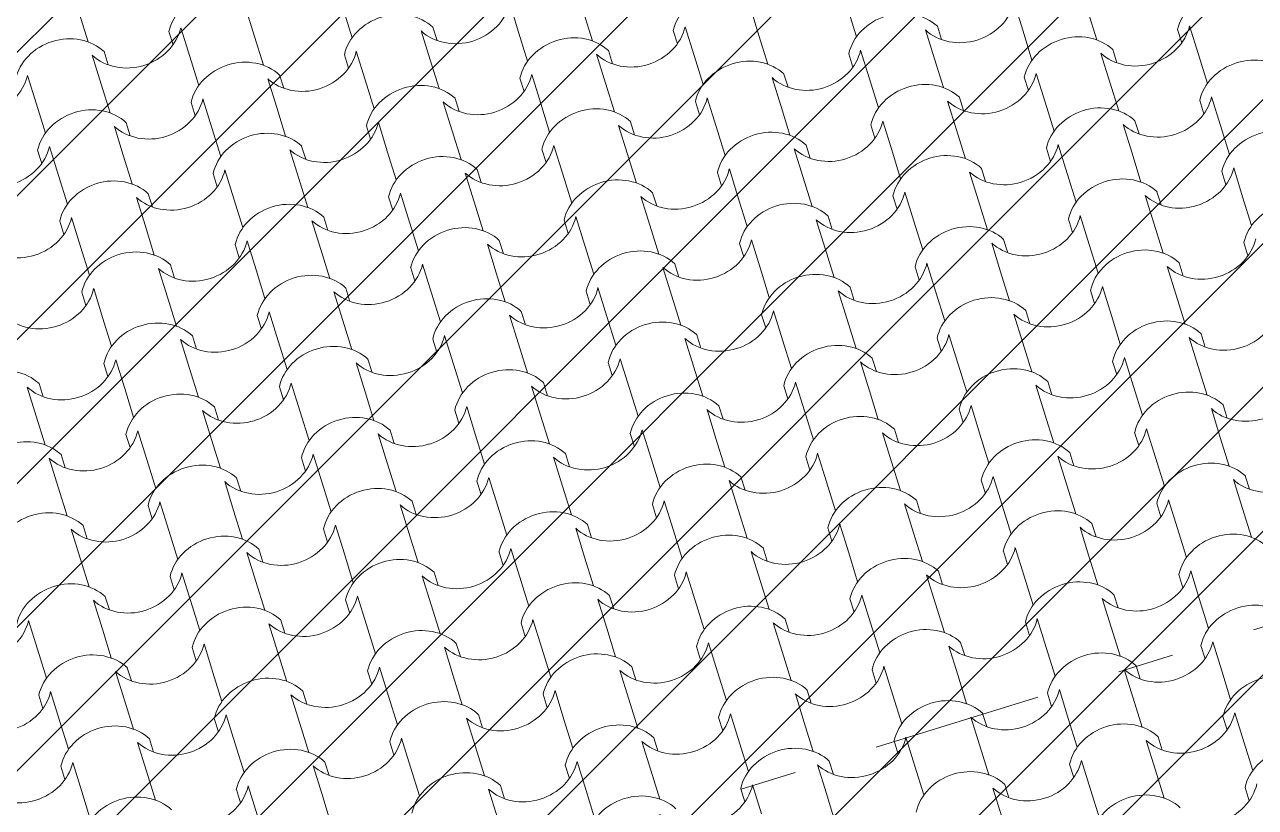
# Model space of a CAD drawing. Header units: metres. Extents: x -111189 to -108577, y -72951 to -72647.
# Drawn here: x -110195.174 to -110192.994, y -72658.222 to -72656.837 of the extents above; entities that cross this region are included whole.
import ezdxf

# ---------------------------------------------------------------- set-up
doc = ezdxf.new("R2010")
doc.units = ezdxf.units.M
doc.header["$MEASUREMENT"] = 0
doc.set_wipeout_variables(frame=1)
doc.linetypes.add('OTK - Traço Ponto CORTES_ALÇ', pattern=[0.6, 0.3, -0.15, 0, -0.15])
doc.linetypes.add('Wipeout_Contour', pattern=[1, 0, -1])
for name, color, linetype in [('02 - PASSEIOS', 7, 'Continuous'), ('03 - COBERTURA', 7, 'Continuous'), ('13 - IMPLANTAÇÃO (apoio).Layer Apoio', 7, 'Continuous'), ('14 - CORTES.Marcadores', 7, 'Continuous')]:
    doc.layers.add(name, color=color, linetype=linetype)

# ---------------------------------------------------------------- blocks, each defined once
blk = doc.blocks.new('Malha_8_1', base_point=(-111182.45, -72914.5203))
at = {"color": 254, "linetype": 'Wipeout_Contour', "lineweight": 0, "ltscale": 1861428.278801215}
blk.add_wipeout([(-111182.45, -72914.5203), (-111181.1398, -72916.9324), (-111179.283, -72920.3506), (-111178.6992, -72921.4255), (-111173.1932, -72931.5618), (-111171.3979, -72934.867), (-111163.9365, -72948.6033), (-111162.5896, -72948.18), (-111170.1617, -72934.1975), (-111171.9536, -72930.8885), (-111177.4458, -72920.7467), (-111178.0283, -72919.6711), (-111179.8807, -72916.2505), (-111181.0503, -72914.0907)], dxfattribs=at).dxf.layer = '02 - PASSEIOS'
blk = doc.blocks.new('*X118', base_point=(-110957.0649, -73026.2797))
at = {"layer": '03 - COBERTURA', "color": 253, "linetype": 'Continuous', "lineweight": 9}
for p, q in [((-111169.8976, -72919.3559), (-111169.9135, -72919.3048)), ((-111169.0044, -72919.3541), (-111169.0203, -72919.3031)), ((-111170.6601, -72919.3729), (-111170.676, -72919.3219)), ((-111170.3652, -72919.3633), (-111170.3811, -72919.3123)), ((-111170.1925, -72919.3655), (-111170.2084, -72919.3145)), ((-111169.7669, -72919.3712), (-111169.7828, -72919.3202)), ((-111169.472, -72919.3615), (-111169.4879, -72919.3105)), ((-111169.2993, -72919.3638), (-111169.3152, -72919.3128)), ((-111168.8738, -72919.3694), (-111168.8896, -72919.3184)), ((-111170.48, -72919.399), (-111170.4959, -72919.348)), ((-111170.042, -72919.3705), (-111170.0493, -72919.3471)), ((-111169.5869, -72919.3972), (-111169.6027, -72919.3462)), ((-111169.1488, -72919.3688), (-111169.1561, -72919.3453)), ((-111168.7233, -72919.3744), (-111168.7306, -72919.351)), ((-111168.6937, -72919.3954), (-111168.7095, -72919.3444)), ((-111170.5096, -72919.3779), (-111170.5169, -72919.3545)), ((-111170.3494, -72919.4143), (-111170.3652, -72919.3633)), ((-111170.0545, -72919.4046), (-111170.0703, -72919.3536)), ((-111169.8818, -72919.4069), (-111169.8976, -72919.3559)), ((-111169.6164, -72919.3762), (-111169.6237, -72919.3527)), ((-111169.4562, -72919.4125), (-111169.472, -72919.3615)), ((-111169.1613, -72919.4029), (-111169.1771, -72919.3518)), ((-111168.9886, -72919.4051), (-111169.0044, -72919.3541)), ((-111170.6244, -72919.4136), (-111170.6317, -72919.3902)), ((-111170.1693, -72919.4403), (-111170.1851, -72919.3893)), ((-111169.7437, -72919.446), (-111169.7596, -72919.3949)), ((-111169.7313, -72919.4119), (-111169.7385, -72919.3884)), ((-111169.3057, -72919.4175), (-111169.313, -72919.3941)), ((-111169.2761, -72919.4385), (-111169.292, -72919.3875)), ((-111168.8505, -72919.4442), (-111168.8664, -72919.3932)), ((-111168.8381, -72919.4101), (-111168.8454, -72919.3866)), ((-111170.6369, -72919.4477), (-111170.6527, -72919.3967)), ((-111170.4642, -72919.45), (-111170.48, -72919.399)), ((-111170.1989, -72919.4193), (-111170.2061, -72919.3958)), ((-111170.0386, -72919.4556), (-111170.0545, -72919.4046)), ((-111169.571, -72919.4482), (-111169.5869, -72919.3972)), ((-111169.1454, -72919.4539), (-111169.1613, -72919.4029)), ((-111168.6778, -72919.4465), (-111168.6937, -72919.3954)), ((-111170.7517, -72919.4834), (-111170.7676, -72919.4324)), ((-111170.3261, -72919.4891), (-111170.342, -72919.4381)), ((-111170.3137, -72919.455), (-111170.321, -72919.4315)), ((-111169.8881, -72919.4606), (-111169.8954, -72919.4372)), ((-111169.8585, -72919.4817), (-111169.8744, -72919.4306)), ((-111169.4329, -72919.4873), (-111169.4488, -72919.4363)), ((-111169.4205, -72919.4532), (-111169.4278, -72919.4298)), ((-111169.2602, -72919.4896), (-111169.2761, -72919.4385)), ((-111168.9949, -72919.4589), (-111169.0022, -72919.4354)), ((-111168.9653, -72919.4799), (-111168.9812, -72919.4289)), ((-111170.621, -72919.4987), (-111170.6369, -72919.4477)), ((-111170.1534, -72919.4913), (-111170.1693, -72919.4403)), ((-111169.7278, -72919.497), (-111169.7437, -72919.446)), ((-111168.8347, -72919.4952), (-111168.8505, -72919.4442)), ((-111170.4705, -72919.5037), (-111170.4778, -72919.4803)), ((-111170.4409, -72919.5248), (-111170.4568, -72919.4737)), ((-111170.0154, -72919.5304), (-111170.0312, -72919.4794)), ((-111170.0029, -72919.4963), (-111170.0102, -72919.4729)), ((-111169.8427, -72919.5327), (-111169.8585, -72919.4817)), ((-111169.5773, -72919.502), (-111169.5846, -72919.4785)), ((-111169.5478, -72919.523), (-111169.5636, -72919.472)), ((-111169.1222, -72919.5286), (-111169.138, -72919.4776)), ((-111169.1097, -72919.4945), (-111169.117, -72919.4711)), ((-111168.9495, -72919.5309), (-111168.9653, -72919.4799)), ((-111168.6842, -72919.5002), (-111168.6915, -72919.4767)), ((-111168.6546, -72919.5212), (-111168.6704, -72919.4702)), ((-111170.7358, -72919.5344), (-111170.7517, -72919.4834)), ((-111170.3103, -72919.5401), (-111170.3261, -72919.4891)), ((-111169.4171, -72919.5383), (-111169.4329, -72919.4873)), ((-111170.5978, -72919.5735), (-111170.6136, -72919.5225)), ((-111170.5853, -72919.5394), (-111170.5926, -72919.516)), ((-111170.4251, -72919.5758), (-111170.4409, -72919.5248)), ((-111170.1598, -72919.5451), (-111170.167, -72919.5216)), ((-111170.1302, -72919.5661), (-111170.146, -72919.5151)), ((-111169.7046, -72919.5717), (-111169.7205, -72919.5207)), ((-111169.6922, -72919.5377), (-111169.6994, -72919.5142)), ((-111169.5319, -72919.574), (-111169.5478, -72919.523)), ((-111169.2666, -72919.5433), (-111169.2739, -72919.5199)), ((-111169.237, -72919.5643), (-111169.2529, -72919.5133)), ((-111168.8114, -72919.57), (-111168.8273, -72919.519)), ((-111168.799, -72919.5359), (-111168.8063, -72919.5124)), ((-111168.6387, -72919.5722), (-111168.6546, -72919.5212)), ((-111169.9995, -72919.5814), (-111170.0154, -72919.5304)), ((-111169.1063, -72919.5797), (-111169.1222, -72919.5286)), ((-111170.7422, -72919.5882), (-111170.7495, -72919.5647)), ((-111170.7126, -72919.6092), (-111170.7284, -72919.5582)), ((-111170.287, -72919.6149), (-111170.3029, -72919.5638)), ((-111170.2746, -72919.5808), (-111170.2819, -72919.5573)), ((-111170.1143, -72919.6171), (-111170.1302, -72919.5661)), ((-111169.849, -72919.5864), (-111169.8563, -72919.563)), ((-111169.8194, -72919.6074), (-111169.8353, -72919.5564)), ((-111169.3938, -72919.6131), (-111169.4097, -72919.5621)), ((-111169.3814, -72919.579), (-111169.3887, -72919.5555)), ((-111169.2211, -72919.6153), (-111169.237, -72919.5643)), ((-111168.9558, -72919.5846), (-111168.9631, -72919.5612)), ((-111168.9262, -72919.6057), (-111168.9421, -72919.5547)), ((-111170.5819, -72919.6245), (-111170.5978, -72919.5735)), ((-111169.6887, -72919.6228), (-111169.7046, -72919.5717)), ((-111168.7956, -72919.621), (-111168.8114, -72919.57)), ((-111170.6967, -72919.6602), (-111170.7126, -72919.6092)), ((-111170.4314, -72919.6295), (-111170.4387, -72919.6061)), ((-111170.4018, -72919.6505), (-111170.4177, -72919.5995)), ((-111169.9763, -72919.6562), (-111169.9921, -72919.6052)), ((-111169.9638, -72919.6221), (-111169.9711, -72919.5987)), ((-111169.8036, -72919.6585), (-111169.8194, -72919.6074)), ((-111169.5382, -72919.6278), (-111169.5455, -72919.6043)), ((-111169.5087, -72919.6488), (-111169.5245, -72919.5978)), ((-111169.378, -72919.6641), (-111169.3938, -72919.6131)), ((-111169.0831, -72919.6544), (-111169.0989, -72919.6034)), ((-111169.0706, -72919.6203), (-111169.0779, -72919.5969)), ((-111168.9104, -72919.6567), (-111168.9262, -72919.6057)), ((-111168.6451, -72919.626), (-111168.6523, -72919.6025)), ((-111168.6155, -72919.647), (-111168.6313, -72919.596)), ((-111170.2712, -72919.6659), (-111170.287, -72919.6149)), ((-111170.5587, -72919.6993), (-111170.5745, -72919.6483)), ((-111170.5462, -72919.6652), (-111170.5535, -72919.6418)), ((-111170.386, -72919.7016), (-111170.4018, -72919.6505)), ((-111170.1207, -72919.6709), (-111170.1279, -72919.6474)), ((-111170.0911, -72919.6919), (-111170.1069, -72919.6409)), ((-111169.9604, -72919.7072), (-111169.9763, -72919.6562)), ((-111169.6655, -72919.6975), (-111169.6814, -72919.6465)), ((-111169.653, -72919.6634), (-111169.6603, -72919.64)), ((-111169.4928, -72919.6998), (-111169.5087, -72919.6488)), ((-111169.2275, -72919.6691), (-111169.2348, -72919.6456)), ((-111169.1979, -72919.6901), (-111169.2138, -72919.6391)), ((-111169.0672, -72919.7054), (-111169.0831, -72919.6544)), ((-111168.7723, -72919.6958), (-111168.7882, -72919.6448)), ((-111168.7599, -72919.6617), (-111168.7672, -72919.6382)), ((-111168.5996, -72919.698), (-111168.6155, -72919.647)), ((-111170.7031, -72919.714), (-111170.7104, -72919.6905)), ((-111170.6735, -72919.735), (-111170.6893, -72919.684)), ((-111170.5428, -72919.7503), (-111170.5587, -72919.6993)), ((-111170.2479, -72919.7406), (-111170.2638, -72919.6896)), ((-111170.2355, -72919.7066), (-111170.2428, -72919.6831)), ((-111170.0752, -72919.7429), (-111170.0911, -72919.6919)), ((-111169.8099, -72919.7122), (-111169.8172, -72919.6887)), ((-111169.7803, -72919.7332), (-111169.7962, -72919.6822)), ((-111169.6496, -72919.7486), (-111169.6655, -72919.6975)), ((-111169.3547, -72919.7389), (-111169.3706, -72919.6879)), ((-111169.3423, -72919.7048), (-111169.3496, -72919.6813)), ((-111169.182, -72919.7411), (-111169.1979, -72919.6901)), ((-111168.9167, -72919.7104), (-111168.924, -72919.687)), ((-111168.8871, -72919.7315), (-111168.903, -72919.6805)), ((-111168.7565, -72919.7468), (-111168.7723, -72919.6958)), ((-111170.6576, -72919.786), (-111170.6735, -72919.735)), ((-111170.3923, -72919.7553), (-111170.3996, -72919.7319)), ((-111170.3627, -72919.7763), (-111170.3786, -72919.7253)), ((-111170.2321, -72919.7917), (-111170.2479, -72919.7406)), ((-111169.9372, -72919.782), (-111169.953, -72919.731)), ((-111169.9247, -72919.7479), (-111169.932, -72919.7244)), ((-111169.7645, -72919.7842), (-111169.7803, -72919.7332)), ((-111169.4991, -72919.7535), (-111169.5064, -72919.7301)), ((-111169.4695, -72919.7746), (-111169.4854, -72919.7236)), ((-111169.3389, -72919.7899), (-111169.3547, -72919.7389)), ((-111169.044, -72919.7802), (-111169.0598, -72919.7292)), ((-111169.0315, -72919.7461), (-111169.0388, -72919.7227)), ((-111168.8713, -72919.7825), (-111168.8871, -72919.7315)), ((-111168.606, -72919.7518), (-111168.6132, -72919.7283)), ((-111169.6139, -72919.7892), (-111169.6212, -72919.7658)), ((-111169.1588, -72919.8159), (-111169.1746, -72919.7649)), ((-111168.7208, -72919.7875), (-111168.7281, -72919.764)), ((-111170.5196, -72919.8251), (-111170.5354, -72919.7741)), ((-111170.5071, -72919.791), (-111170.5144, -72919.7675)), ((-111170.3469, -72919.8274), (-111170.3627, -72919.7763)), ((-111170.0815, -72919.7966), (-111170.0888, -72919.7732)), ((-111170.052, -72919.8177), (-111170.0678, -72919.7667)), ((-111169.9213, -72919.833), (-111169.9372, -72919.782)), ((-111169.6264, -72919.8233), (-111169.6422, -72919.7723)), ((-111169.4537, -72919.8256), (-111169.4695, -72919.7746)), ((-111169.1884, -72919.7949), (-111169.1957, -72919.7714)), ((-111169.0281, -72919.8312), (-111169.044, -72919.7802)), ((-111168.7332, -72919.8216), (-111168.7491, -72919.7705)), ((-111170.1964, -72919.8323), (-111170.2037, -72919.8089)), ((-111169.7412, -72919.859), (-111169.7571, -72919.808)), ((-111169.3032, -72919.8306), (-111169.3105, -72919.8071)), ((-111168.848, -72919.8573), (-111168.8639, -72919.8062)), ((-111170.664, -72919.8398), (-111170.6713, -72919.8163)), ((-111170.6344, -72919.8608), (-111170.6502, -72919.8098)), ((-111170.5037, -72919.8761), (-111170.5196, -72919.8251)), ((-111170.2088, -72919.8664), (-111170.2247, -72919.8154)), ((-111170.0361, -72919.8687), (-111170.052, -72919.8177)), ((-111169.7708, -72919.838), (-111169.7781, -72919.8145)), ((-111169.6105, -72919.8743), (-111169.6264, -72919.8233)), ((-111169.3156, -72919.8647), (-111169.3315, -72919.8137)), ((-111169.1429, -72919.8669), (-111169.1588, -72919.8159)), ((-111168.8776, -72919.8362), (-111168.8849, -72919.8128)), ((-111168.7174, -72919.8726), (-111168.7332, -72919.8216)), ((-111170.3236, -72919.9021), (-111170.3395, -72919.8511)), ((-111169.8856, -72919.8737), (-111169.8929, -72919.8502)), ((-111169.4304, -72919.9004), (-111169.4463, -72919.8493)), ((-111168.9924, -72919.8719), (-111168.9997, -72919.8485)), ((-111170.6185, -72919.9118), (-111170.6344, -72919.8608)), ((-111170.3532, -72919.8811), (-111170.3605, -72919.8576)), ((-111170.1929, -72919.9174), (-111170.2088, -72919.8664)), ((-111169.898, -72919.9078), (-111169.9139, -72919.8568)), ((-111169.7253, -72919.91), (-111169.7412, -72919.859)), ((-111169.46, -72919.8793), (-111169.4673, -72919.8559)), ((-111169.2998, -72919.9157), (-111169.3156, -72919.8647)), ((-111169.0049, -72919.906), (-111169.0207, -72919.855)), ((-111168.8322, -72919.9083), (-111168.848, -72919.8573)), ((-111170.468, -72919.9168), (-111170.4753, -72919.8933)), ((-111170.0129, -72919.9435), (-111170.0287, -72919.8925)), ((-111169.5748, -72919.915), (-111169.5821, -72919.8916)), ((-111169.1197, -72919.9417), (-111169.1355, -72919.8907)), ((-111168.6941, -72919.9474), (-111168.71, -72919.8963)), ((-111168.6817, -72919.9133), (-111168.689, -72919.8898)), ((-111170.4805, -72919.9509), (-111170.4963, -72919.8999)), ((-111170.3078, -72919.9531), (-111170.3236, -72919.9021)), ((-111170.0424, -72919.9224), (-111170.0497, -72919.899)), ((-111169.8822, -72919.9588), (-111169.898, -72919.9078)), ((-111169.5873, -72919.9491), (-111169.6031, -72919.8981)), ((-111169.4146, -72919.9514), (-111169.4304, -72919.9004)), ((-111169.1493, -72919.9207), (-111169.1566, -72919.8972)), ((-111168.989, -72919.957), (-111169.0049, -72919.906)), ((-111170.5953, -72919.9866), (-111170.6111, -72919.9356)), ((-111170.1573, -72919.9581), (-111170.1646, -72919.9347)), ((-111169.7021, -72919.9848), (-111169.718, -72919.9338)), ((-111169.2765, -72919.9905), (-111169.2924, -72919.9394)), ((-111169.2641, -72919.9564), (-111169.2714, -72919.9329)), ((-111168.8385, -72919.962), (-111168.8458, -72919.9386)), ((-111168.8089, -72919.983), (-111168.8248, -72919.932)), ((-111170.6249, -72919.9655), (-111170.6322, -72919.9421)), ((-111170.4646, -72920.0019), (-111170.4805, -72919.9509)), ((-111170.1697, -72919.9922), (-111170.1856, -72919.9412)), ((-111169.997, -72919.9945), (-111170.0129, -72919.9435)), ((-111169.7317, -72919.9638), (-111169.739, -72919.9403)), ((-111169.5714, -72920.0001), (-111169.5873, -72919.9491)), ((-111169.1038, -72919.9927), (-111169.1197, -72919.9417)), ((-111168.6783, -72919.9984), (-111168.6941, -72919.9474)), ((-111170.7397, -72920.0012), (-111170.747, -72919.9778)), ((-111170.3141, -72920.0069), (-111170.3214, -72919.9834)), ((-111170.2845, -72920.0279), (-111170.3004, -72919.9769)), ((-111169.8589, -72920.0336), (-111169.8748, -72919.9825)), ((-111169.8465, -72919.9995), (-111169.8538, -72919.976)), ((-111169.4209, -72920.0051), (-111169.4282, -72919.9817)), ((-111169.3913, -72920.0261), (-111169.4072, -72919.9751)), ((-111168.9658, -72920.0318), (-111168.9816, -72919.9808)), ((-111168.9533, -72919.9977), (-111168.9606, -72919.9743)), ((-111168.7931, -72920.0341), (-111168.8089, -72919.983)), ((-111170.7521, -72920.0353), (-111170.768, -72919.9843)), ((-111170.5794, -72920.0376), (-111170.5953, -72919.9866)), ((-111170.1538, -72920.0432), (-111170.1697, -72919.9922)), ((-111169.6862, -72920.0358), (-111169.7021, -72919.9848)), ((-111169.2607, -72920.0415), (-111169.2765, -72919.9905)), ((-111170.4414, -72920.0767), (-111170.4572, -72920.0257)), ((-111170.4289, -72920.0426), (-111170.4362, -72920.0191)), ((-111170.0033, -72920.0482), (-111170.0106, -72920.0248)), ((-111169.9738, -72920.0693), (-111169.9896, -72920.0182)), ((-111169.5482, -72920.0749), (-111169.564, -72920.0239)), ((-111169.5357, -72920.0408), (-111169.543, -72920.0174)), ((-111169.3755, -72920.0772), (-111169.3913, -72920.0261)), ((-111169.1102, -72920.0465), (-111169.1175, -72920.023)), ((-111169.0806, -72920.0675), (-111169.0964, -72920.0165)), ((-111168.655, -72920.0731), (-111168.6709, -72920.0221)), ((-111168.6426, -72920.039), (-111168.6499, -72920.0156)), ((-111170.7363, -72920.0863), (-111170.7521, -72920.0353)), ((-111170.2687, -72920.0789), (-111170.2845, -72920.0279)), ((-111169.8431, -72920.0846), (-111169.8589, -72920.0336)), ((-111168.9499, -72920.0828), (-111168.9658, -72920.0318)), ((-111170.5858, -72920.0913), (-111170.593, -72920.0679)), ((-111170.5562, -72920.1124), (-111170.572, -72920.0613)), ((-111170.1306, -72920.118), (-111170.1465, -72920.067)), ((-111170.1182, -72920.0839), (-111170.1254, -72920.0605)), ((-111169.9579, -72920.1203), (-111169.9738, -72920.0693)), ((-111169.6926, -72920.0896), (-111169.6999, -72920.0661)), ((-111169.663, -72920.1106), (-111169.6789, -72920.0596)), ((-111169.2374, -72920.1162), (-111169.2533, -72920.0652)), ((-111169.225, -72920.0822), (-111169.2323, -72920.0587)), ((-111169.0647, -72920.1185), (-111169.0806, -72920.0675)), ((-111168.7994, -72920.0878), (-111168.8067, -72920.0643)), ((-111168.7698, -72920.1088), (-111168.7857, -72920.0578)), ((-111170.4255, -72920.1277), (-111170.4414, -72920.0767)), ((-111169.5323, -72920.1259), (-111169.5482, -72920.0749)), ((-111168.6391, -72920.1242), (-111168.655, -72920.0731)), ((-111170.713, -72920.1611), (-111170.7289, -72920.1101)), ((-111170.7006, -72920.127), (-111170.7079, -72920.1036)), ((-111170.5403, -72920.1634), (-111170.5562, -72920.1124)), ((-111170.275, -72920.1327), (-111170.2823, -72920.1092)), ((-111170.2454, -72920.1537), (-111170.2613, -72920.1027)), ((-111169.8198, -72920.1594), (-111169.8357, -72920.1083)), ((-111169.8074, -72920.1253), (-111169.8147, -72920.1018)), ((-111169.6471, -72920.1616), (-111169.663, -72920.1106)), ((-111169.3818, -72920.1309), (-111169.3891, -72920.1075)), ((-111169.3522, -72920.1519), (-111169.3681, -72920.1009)), ((-111168.9267, -72920.1576), (-111168.9425, -72920.1066)), ((-111168.9142, -72920.1235), (-111168.9215, -72920.1)), ((-111168.754, -72920.1598), (-111168.7698, -72920.1088)), ((-111170.1147, -72920.169), (-111170.1306, -72920.118)), ((-111169.2216, -72920.1673), (-111169.2374, -72920.1162)), ((-111170.4023, -72920.2025), (-111170.4181, -72920.1514)), ((-111170.3898, -72920.1684), (-111170.3971, -72920.1449)), ((-111170.2296, -72920.2047), (-111170.2454, -72920.1537)), ((-111169.9642, -72920.174), (-111169.9715, -72920.1506)), ((-111169.9347, -72920.195), (-111169.9505, -72920.144)), ((-111169.5091, -72920.2007), (-111169.5249, -72920.1497)), ((-111169.4966, -72920.1666), (-111169.5039, -72920.1431)), ((-111169.3364, -72920.203), (-111169.3522, -72920.1519)), ((-111169.0711, -72920.1723), (-111169.0784, -72920.1488)), ((-111169.0415, -72920.1933), (-111169.0573, -72920.1423)), ((-111168.9108, -72920.2086), (-111168.9267, -72920.1576)), ((-111168.6159, -72920.1989), (-111168.6318, -72920.1479)), ((-111168.6035, -72920.1648), (-111168.6108, -72920.1414)), ((-111170.6972, -72920.2121), (-111170.713, -72920.1611)), ((-111169.804, -72920.2104), (-111169.8198, -72920.1594)), ((-111170.5467, -72920.2171), (-111170.5539, -72920.1937)), ((-111170.5171, -72920.2382), (-111170.5329, -72920.1871)), ((-111170.0915, -72920.2438), (-111170.1074, -72920.1928)), ((-111170.0791, -72920.2097), (-111170.0863, -72920.1863)), ((-111169.9188, -72920.2461), (-111169.9347, -72920.195)), ((-111169.6535, -72920.2154), (-111169.6608, -72920.1919)), ((-111169.6239, -72920.2364), (-111169.6398, -72920.1854)), ((-111169.4932, -72920.2517), (-111169.5091, -72920.2007)), ((-111169.1983, -72920.242), (-111169.2142, -72920.191)), ((-111169.1859, -72920.2079), (-111169.1932, -72920.1845)), ((-111169.0256, -72920.2443), (-111169.0415, -72920.1933)), ((-111168.7603, -72920.2136), (-111168.7676, -72920.1901)), ((-111168.7307, -72920.2346), (-111168.7466, -72920.1836)), ((-111168.6, -72920.2499), (-111168.6159, -72920.1989)), ((-111170.3864, -72920.2535), (-111170.4023, -72920.2025)), ((-111170.6739, -72920.2869), (-111170.6898, -72920.2359)), ((-111170.6615, -72920.2528), (-111170.6688, -72920.2294)), ((-111170.5012, -72920.2892), (-111170.5171, -72920.2382)), ((-111170.2359, -72920.2585), (-111170.2432, -72920.235)), ((-111170.2063, -72920.2795), (-111170.2222, -72920.2285)), ((-111170.0756, -72920.2948), (-111170.0915, -72920.2438)), ((-111169.7807, -72920.2851), (-111169.7966, -72920.2341)), ((-111169.7683, -72920.251), (-111169.7756, -72920.2276)), ((-111169.608, -72920.2874), (-111169.6239, -72920.2364)), ((-111169.3427, -72920.2567), (-111169.35, -72920.2332)), ((-111169.3131, -72920.2777), (-111169.329, -72920.2267)), ((-111169.1825, -72920.2931), (-111169.1983, -72920.242)), ((-111168.8876, -72920.2834), (-111168.9034, -72920.2324)), ((-111168.8751, -72920.2493), (-111168.8824, -72920.2258)), ((-111168.7149, -72920.2856), (-111168.7307, -72920.2346)), ((-111170.6581, -72920.3379), (-111170.6739, -72920.2869)), ((-111170.3632, -72920.3282), (-111170.379, -72920.2772)), ((-111170.3507, -72920.2942), (-111170.358, -72920.2707)), ((-111170.1905, -72920.3305), (-111170.2063, -72920.2795)), ((-111169.9251, -72920.2998), (-111169.9324, -72920.2764)), ((-111169.8956, -72920.3208), (-111169.9114, -72920.2698)), ((-111169.7649, -72920.3362), (-111169.7807, -72920.2851)), ((-111169.47, -72920.3265), (-111169.4858, -72920.2755)), ((-111169.4575, -72920.2924), (-111169.4648, -72920.2689)), ((-111169.2973, -72920.3287), (-111169.3131, -72920.2777)), ((-111169.032, -72920.298), (-111169.0392, -72920.2746)), ((-111169.0024, -72920.3191), (-111169.0182, -72920.2681)), ((-111168.8717, -72920.3344), (-111168.8876, -72920.2834)), ((-111169.1468, -72920.3337), (-111169.1541, -72920.3103)), ((-111168.6916, -72920.3604), (-111168.7075, -72920.3094)), ((-111170.5076, -72920.3429), (-111170.5148, -72920.3195)), ((-111170.478, -72920.3639), (-111170.4938, -72920.3129)), ((-111170.3473, -72920.3793), (-111170.3632, -72920.3282)), ((-111170.0524, -72920.3696), (-111170.0683, -72920.3186)), ((-111170.04, -72920.3355), (-111170.0472, -72920.312)), ((-111169.8797, -72920.3718), (-111169.8956, -72920.3208)), ((-111169.6144, -72920.3411), (-111169.6217, -72920.3177)), ((-111169.5848, -72920.3622), (-111169.6007, -72920.3112)), ((-111169.4541, -72920.3775), (-111169.47, -72920.3265)), ((-111169.1592, -72920.3678), (-111169.1751, -72920.3168)), ((-111168.9865, -72920.3701), (-111169.0024, -72920.3191)), ((-111168.7212, -72920.3394), (-111168.7285, -72920.3159)), ((-111170.1672, -72920.4053), (-111170.1831, -72920.3543)), ((-111169.7292, -72920.3768), (-111169.7365, -72920.3534)), ((-111169.274, -72920.4035), (-111169.2899, -72920.3525)), ((-111168.836, -72920.3751), (-111168.8433, -72920.3516)), ((-111170.6348, -72920.4127), (-111170.6507, -72920.3617)), ((-111170.6224, -72920.3786), (-111170.6297, -72920.3552)), ((-111170.4621, -72920.415), (-111170.478, -72920.3639)), ((-111170.1968, -72920.3843), (-111170.2041, -72920.3608)), ((-111170.0365, -72920.4206), (-111170.0524, -72920.3696)), ((-111169.7416, -72920.4109), (-111169.7575, -72920.3599)), ((-111169.5689, -72920.4132), (-111169.5848, -72920.3622)), ((-111169.3036, -72920.3825), (-111169.3109, -72920.359)), ((-111169.1434, -72920.4188), (-111169.1592, -72920.3678)), ((-111168.8485, -72920.4092), (-111168.8643, -72920.3582)), ((-111168.6758, -72920.4114), (-111168.6916, -72920.3604)), ((-111170.7496, -72920.4484), (-111170.7655, -72920.3974)), ((-111170.3116, -72920.4199), (-111170.3189, -72920.3965)), ((-111169.8565, -72920.4466), (-111169.8723, -72920.3956)), ((-111169.4184, -72920.4182), (-111169.4257, -72920.3947)), ((-111168.9633, -72920.4449), (-111168.9791, -72920.3938)), ((-111170.619, -72920.4637), (-111170.6348, -72920.4127)), ((-111170.3241, -72920.454), (-111170.3399, -72920.403)), ((-111170.1514, -72920.4563), (-111170.1672, -72920.4053)), ((-111169.886, -72920.4256), (-111169.8933, -72920.4021)), ((-111169.7258, -72920.4619), (-111169.7416, -72920.4109)), ((-111169.4309, -72920.4523), (-111169.4467, -72920.4013)), ((-111169.2582, -72920.4545), (-111169.274, -72920.4035)), ((-111168.9929, -72920.4238), (-111169.0001, -72920.4004)), ((-111168.8326, -72920.4602), (-111168.8485, -72920.4092)), ((-111170.4389, -72920.4897), (-111170.4547, -72920.4387)), ((-111170.0008, -72920.4613), (-111170.0081, -72920.4378)), ((-111169.5457, -72920.488), (-111169.5615, -72920.437)), ((-111169.1077, -72920.4595), (-111169.115, -72920.4361)), ((-111168.6525, -72920.4862), (-111168.6684, -72920.4352)), ((-111170.7338, -72920.4994), (-111170.7496, -72920.4484)), ((-111170.4684, -72920.4687), (-111170.4757, -72920.4452)), ((-111170.3082, -72920.5051), (-111170.3241, -72920.454)), ((-111170.0133, -72920.4954), (-111170.0292, -72920.4444)), ((-111169.8406, -72920.4976), (-111169.8565, -72920.4466)), ((-111169.5753, -72920.4669), (-111169.5826, -72920.4435)), ((-111169.415, -72920.5033), (-111169.4309, -72920.4523)), ((-111169.1201, -72920.4936), (-111169.136, -72920.4426)), ((-111168.9474, -72920.4959), (-111168.9633, -72920.4449)), ((-111168.6821, -72920.4652), (-111168.6894, -72920.4417)), ((-111170.5833, -72920.5044), (-111170.5906, -72920.4809)), ((-111170.1281, -72920.5311), (-111170.144, -72920.4801)), ((-111169.6901, -72920.5026), (-111169.6974, -72920.4792)), ((-111169.2645, -72920.5083), (-111169.2718, -72920.4848)), ((-111169.2349, -72920.5293), (-111169.2508, -72920.4783)), ((-111168.8094, -72920.535), (-111168.8252, -72920.4839)), ((-111168.7969, -72920.5009), (-111168.8042, -72920.4774)), ((-111170.5957, -72920.5385), (-111170.6116, -72920.4875)), ((-111170.423, -72920.5407), (-111170.4389, -72920.4897)), ((-111170.1577, -72920.51), (-111170.165, -72920.4866)), ((-111169.9974, -72920.5464), (-111170.0133, -72920.4954)), ((-111169.7025, -72920.5367), (-111169.7184, -72920.4857)), ((-111169.5298, -72920.539), (-111169.5457, -72920.488)), ((-111169.1043, -72920.5446), (-111169.1201, -72920.4936)), ((-111168.6367, -72920.5372), (-111168.6525, -72920.4862)), ((-111170.7105, -72920.5742), (-111170.7264, -72920.5232)), ((-111170.2725, -72920.5457), (-111170.2798, -72920.5223)), ((-111169.8469, -72920.5514), (-111169.8542, -72920.5279)), ((-111169.8173, -72920.5724), (-111169.8332, -72920.5214)), ((-111169.3918, -72920.5781), (-111169.4076, -72920.527)), ((-111169.3793, -72920.544), (-111169.3866, -72920.5205)), ((-111168.9538, -72920.5496), (-111168.961, -72920.5262)), ((-111168.9242, -72920.5706), (-111168.94, -72920.5196)), ((-111170.7401, -72920.5531), (-111170.7474, -72920.5297)), ((-111170.5799, -72920.5895), (-111170.5957, -72920.5385)), ((-111170.2849, -72920.5798), (-111170.3008, -72920.5288)), ((-111170.1122, -72920.5821), (-111170.1281, -72920.5311)), ((-111169.6867, -72920.5877), (-111169.7025, -72920.5367)), ((-111169.2191, -72920.5803), (-111169.2349, -72920.5293)), ((-111168.7935, -72920.586), (-111168.8094, -72920.535)), ((-111170.4293, -72920.5945), (-111170.4366, -72920.571)), ((-111170.3998, -72920.6155), (-111170.4156, -72920.5645)), ((-111169.9742, -72920.6212), (-111169.99, -72920.5702)), ((-111169.9617, -72920.5871), (-111169.969, -72920.5636)), ((-111169.5362, -72920.5927), (-111169.5435, -72920.5693)), ((-111169.5066, -72920.6138), (-111169.5224, -72920.5627)), ((-111169.081, -72920.6194), (-111169.0969, -72920.5684)), ((-111169.0686, -72920.5853), (-111169.0759, -72920.5619)), ((-111168.9083, -72920.6217), (-111168.9242, -72920.5706)), ((-111168.643, -72920.591), (-111168.6503, -72920.5675)), ((-111168.6134, -72920.612), (-111168.6293, -72920.561)), ((-111170.6947, -72920.6252), (-111170.7105, -72920.5742)), ((-111170.2691, -72920.6308), (-111170.2849, -72920.5798)), ((-111169.8015, -72920.6234), (-111169.8173, -72920.5724)), ((-111169.3759, -72920.6291), (-111169.3918, -72920.5781)), ((-111170.5566, -72920.6643), (-111170.5725, -72920.6133)), ((-111170.5442, -72920.6302), (-111170.5515, -72920.6067)), ((-111170.3839, -72920.6665), (-111170.3998, -72920.6155)), ((-111170.1186, -72920.6358), (-111170.1259, -72920.6124)), ((-111170.089, -72920.6569), (-111170.1049, -72920.6058)), ((-111169.6634, -72920.6625), (-111169.6793, -72920.6115)), ((-111169.651, -72920.6284), (-111169.6583, -72920.605)), ((-111169.4907, -72920.6648), (-111169.5066, -72920.6138)), ((-111169.2254, -72920.6341), (-111169.2327, -72920.6106)), ((-111169.1958, -72920.6551), (-111169.2117, -72920.6041)), ((-111168.7703, -72920.6607), (-111168.7861, -72920.6097)), ((-111168.7578, -72920.6267), (-111168.7651, -72920.6032)), ((-111168.5976, -72920.663), (-111168.6134, -72920.612)), ((-111169.9583, -72920.6722), (-111169.9742, -72920.6212)), ((-111169.0652, -72920.6704), (-111169.081, -72920.6194)), ((-111170.701, -72920.6789), (-111170.7083, -72920.6555)), ((-111170.6714, -72920.7), (-111170.6873, -72920.649)), ((-111170.2458, -72920.7056), (-111170.2617, -72920.6546)), ((-111170.2334, -72920.6715), (-111170.2407, -72920.6481)), ((-111170.0731, -72920.7079), (-111170.089, -72920.6569)), ((-111169.8078, -72920.6772), (-111169.8151, -72920.6537)), ((-111169.7782, -72920.6982), (-111169.7941, -72920.6472)), ((-111169.3527, -72920.7039), (-111169.3685, -72920.6528)), ((-111169.3402, -72920.6698), (-111169.3475, -72920.6463)), ((-111169.18, -72920.7061), (-111169.1958, -72920.6551)), ((-111168.9146, -72920.6754), (-111168.9219, -72920.652)), ((-111168.8851, -72920.6964), (-111168.9009, -72920.6454)), ((-111170.5407, -72920.7153), (-111170.5566, -72920.6643)), ((-111169.6476, -72920.7135), (-111169.6634, -72920.6625)), ((-111168.7544, -72920.7118), (-111168.7703, -72920.6607)), ((-111170.6556, -72920.751), (-111170.6714, -72920.7)), ((-111170.3902, -72920.7203), (-111170.3975, -72920.6968)), ((-111170.3607, -72920.7413), (-111170.3765, -72920.6903)), ((-111169.9351, -72920.747), (-111169.9509, -72920.6959)), ((-111169.9226, -72920.7129), (-111169.9299, -72920.6894)), ((-111169.7624, -72920.7492), (-111169.7782, -72920.6982)), ((-111169.4971, -72920.7185), (-111169.5044, -72920.6951)), ((-111169.4675, -72920.7395), (-111169.4833, -72920.6885)), ((-111169.0419, -72920.7452), (-111169.0578, -72920.6942)), ((-111169.0295, -72920.7111), (-111169.0368, -72920.6876)), ((-111168.8692, -72920.7475), (-111168.8851, -72920.6964)), ((-111168.6039, -72920.7167), (-111168.6112, -72920.6933)), ((-111170.23, -72920.7566), (-111170.2458, -72920.7056)), ((-111169.3368, -72920.7549), (-111169.3527, -72920.7039))]:
    blk.add_line(p, q, dxfattribs=at)
for centre, major_axis, start_param, end_param in [((-111170.4277, -72919.3647), (0.0878, 0.0273), 0.466079, 2.675513), ((-111169.5346, -72919.3629), (0.0878, 0.0273), 0.466079, 2.675513), ((-111168.6414, -72919.3611), (0.0878, 0.0273), 0.466079, 2.675513), ((-111170.0031, -72919.2942), (0.0883, 0.0274), 4.715365, 5.812147), ((-111169.1099, -72919.2924), (0.0883, 0.0274), 4.715365, 5.812147), ((-111170.117, -72919.406), (0.0878, 0.0273), 0.466079, 2.675513), ((-111169.2238, -72919.4043), (0.0878, 0.0273), 0.466079, 2.675513), ((-111170.5855, -72919.3373), (0.0883, 0.0274), 4.715365, 5.812147), ((-111169.6923, -72919.3355), (0.0883, 0.0274), 4.715365, 5.812147), ((-111168.7991, -72919.3338), (0.0883, 0.0274), 4.715365, 5.812147), ((-111170.6994, -72919.4491), (0.0878, 0.0273), 0.466079, 2.675513), ((-111170.0026, -72919.294), (0.0883, 0.0274), 3.612631, 4.709413), ((-111169.8062, -72919.4474), (0.0878, 0.0273), 0.466079, 2.675513), ((-111169.1094, -72919.2923), (0.0883, 0.0274), 3.612631, 4.709413), ((-111168.913, -72919.4456), (0.0878, 0.0273), 0.466079, 2.675513), ((-111170.2747, -72919.3786), (0.0883, 0.0274), 4.715365, 5.812147), ((-111169.6918, -72919.3354), (0.0883, 0.0274), 3.612631, 4.709413), ((-111169.3816, -72919.3769), (0.0883, 0.0274), 4.715365, 5.812147), ((-111168.7986, -72919.3336), (0.0883, 0.0274), 3.612631, 4.709413), ((-111170.585, -72919.3371), (0.0883, 0.0274), 3.612631, 4.709413), ((-111170.3886, -72919.4905), (0.0878, 0.0273), 0.466079, 2.675513), ((-111169.4955, -72919.4887), (0.0878, 0.0273), 0.466079, 2.675513), ((-111168.6023, -72919.4869), (0.0878, 0.0273), 0.466079, 2.675513), ((-111170.8571, -72919.4218), (0.0883, 0.0274), 4.715365, 5.812147), ((-111170.2742, -72919.3785), (0.0883, 0.0274), 3.612631, 4.709413), ((-111169.964, -72919.42), (0.0883, 0.0274), 4.715365, 5.812147), ((-111169.381, -72919.3767), (0.0883, 0.0274), 3.612631, 4.709413), ((-111169.0708, -72919.4182), (0.0883, 0.0274), 4.715365, 5.812147), ((-111170.0779, -72919.5318), (0.0878, 0.0273), 0.466079, 2.675513), ((-111169.1847, -72919.53), (0.0878, 0.0273), 0.466079, 2.675513), ((-111170.5464, -72919.4631), (0.0883, 0.0274), 4.715365, 5.812147), ((-111169.9634, -72919.4198), (0.0883, 0.0274), 3.612631, 4.709413), ((-111169.6532, -72919.4613), (0.0883, 0.0274), 4.715365, 5.812147), ((-111169.0703, -72919.4181), (0.0883, 0.0274), 3.612631, 4.709413), ((-111168.76, -72919.4596), (0.0883, 0.0274), 4.715365, 5.812147), ((-111170.6603, -72919.5749), (0.0878, 0.0273), 0.466079, 2.675513), ((-111169.7671, -72919.5731), (0.0878, 0.0273), 0.466079, 2.675513), ((-111168.8739, -72919.5714), (0.0878, 0.0273), 0.466079, 2.675513), ((-111170.5459, -72919.4629), (0.0883, 0.0274), 3.612631, 4.709413), ((-111170.2356, -72919.5044), (0.0883, 0.0274), 4.715365, 5.812147), ((-111169.6527, -72919.4612), (0.0883, 0.0274), 3.612631, 4.709413), ((-111169.3425, -72919.5027), (0.0883, 0.0274), 4.715365, 5.812147), ((-111168.7595, -72919.4594), (0.0883, 0.0274), 3.612631, 4.709413), ((-111168.5632, -72919.6127), (0.0878, 0.0273), 0.466079, 2.675513), ((-111170.3495, -72919.6163), (0.0878, 0.0273), 0.466079, 2.675513), ((-111169.4564, -72919.6145), (0.0878, 0.0273), 0.466079, 2.675513), ((-111170.818, -72919.5475), (0.0883, 0.0274), 4.715365, 5.812147), ((-111170.2351, -72919.5043), (0.0883, 0.0274), 3.612631, 4.709413), ((-111169.9249, -72919.5458), (0.0883, 0.0274), 4.715365, 5.812147), ((-111169.3419, -72919.5025), (0.0883, 0.0274), 3.612631, 4.709413), ((-111169.1456, -72919.6558), (0.0878, 0.0273), 0.466079, 2.675513), ((-111169.0317, -72919.544), (0.0883, 0.0274), 4.715365, 5.812147), ((-111170.0388, -72919.6576), (0.0878, 0.0273), 0.466079, 2.675513), ((-111170.5073, -72919.5889), (0.0883, 0.0274), 4.715365, 5.812147), ((-111169.9243, -72919.5456), (0.0883, 0.0274), 3.612631, 4.709413), ((-111169.728, -72919.6989), (0.0878, 0.0273), 0.466079, 2.675513), ((-111169.6141, -72919.5871), (0.0883, 0.0274), 4.715365, 5.812147), ((-111169.0312, -72919.5438), (0.0883, 0.0274), 3.612631, 4.709413), ((-111168.8348, -72919.6972), (0.0878, 0.0273), 0.466079, 2.675513), ((-111168.7209, -72919.5854), (0.0883, 0.0274), 4.715365, 5.812147), ((-111170.6212, -72919.7007), (0.0878, 0.0273), 0.466079, 2.675513), ((-111170.5068, -72919.5887), (0.0883, 0.0274), 3.612631, 4.709413), ((-111170.3104, -72919.742), (0.0878, 0.0273), 0.466079, 2.675513), ((-111170.1965, -72919.6302), (0.0883, 0.0274), 4.715365, 5.812147), ((-111169.6136, -72919.587), (0.0883, 0.0274), 3.612631, 4.709413), ((-111169.4173, -72919.7403), (0.0878, 0.0273), 0.466079, 2.675513), ((-111169.3033, -72919.6285), (0.0883, 0.0274), 4.715365, 5.812147), ((-111168.7204, -72919.5852), (0.0883, 0.0274), 3.612631, 4.709413), ((-111168.5241, -72919.7385), (0.0878, 0.0273), 0.466079, 2.675513), ((-111170.7789, -72919.6733), (0.0883, 0.0274), 4.715365, 5.812147), ((-111170.196, -72919.6301), (0.0883, 0.0274), 3.612631, 4.709413), ((-111169.9997, -72919.7834), (0.0878, 0.0273), 0.466079, 2.675513), ((-111169.8858, -72919.6716), (0.0883, 0.0274), 4.715365, 5.812147), ((-111169.3028, -72919.6283), (0.0883, 0.0274), 3.612631, 4.709413), ((-111169.1065, -72919.7816), (0.0878, 0.0273), 0.466079, 2.675513), ((-111168.9926, -72919.6698), (0.0883, 0.0274), 4.715365, 5.812147), ((-111168.6818, -72919.7111), (0.0883, 0.0274), 4.715365, 5.812147), ((-111170.7784, -72919.6732), (0.0883, 0.0274), 3.612631, 4.709413), ((-111170.5821, -72919.8265), (0.0878, 0.0273), 0.466079, 2.675513), ((-111170.4682, -72919.7147), (0.0883, 0.0274), 4.715365, 5.812147), ((-111169.8852, -72919.6714), (0.0883, 0.0274), 3.612631, 4.709413), ((-111169.6889, -72919.8247), (0.0878, 0.0273), 0.466079, 2.675513), ((-111169.575, -72919.7129), (0.0883, 0.0274), 4.715365, 5.812147), ((-111168.9921, -72919.6696), (0.0883, 0.0274), 3.612631, 4.709413), ((-111168.7957, -72919.823), (0.0878, 0.0273), 0.466079, 2.675513), ((-111169.2642, -72919.7542), (0.0883, 0.0274), 4.715365, 5.812147), ((-111170.4677, -72919.7145), (0.0883, 0.0274), 3.612631, 4.709413), ((-111170.2713, -72919.8678), (0.0878, 0.0273), 0.466079, 2.675513), ((-111170.1574, -72919.756), (0.0883, 0.0274), 4.715365, 5.812147), ((-111169.5745, -72919.7127), (0.0883, 0.0274), 3.612631, 4.709413), ((-111169.3782, -72919.8661), (0.0878, 0.0273), 0.466079, 2.675513), ((-111168.6813, -72919.711), (0.0883, 0.0274), 3.612631, 4.709413), ((-111169.8467, -72919.7974), (0.0883, 0.0274), 4.715365, 5.812147), ((-111168.9535, -72919.7956), (0.0883, 0.0274), 4.715365, 5.812147), ((-111170.7398, -72919.7991), (0.0883, 0.0274), 4.715365, 5.812147), ((-111170.1569, -72919.7558), (0.0883, 0.0274), 3.612631, 4.709413), ((-111169.9606, -72919.9092), (0.0878, 0.0273), 0.466079, 2.675513), ((-111169.2637, -72919.7541), (0.0883, 0.0274), 3.612631, 4.709413), ((-111169.0674, -72919.9074), (0.0878, 0.0273), 0.466079, 2.675513), ((-111170.4291, -72919.8405), (0.0883, 0.0274), 4.715365, 5.812147), ((-111169.5359, -72919.8387), (0.0883, 0.0274), 4.715365, 5.812147), ((-111168.6427, -72919.8369), (0.0883, 0.0274), 4.715365, 5.812147), ((-111170.7393, -72919.799), (0.0883, 0.0274), 3.612631, 4.709413), ((-111170.543, -72919.9523), (0.0878, 0.0273), 0.466079, 2.675513), ((-111169.8461, -72919.7972), (0.0883, 0.0274), 3.612631, 4.709413), ((-111169.6498, -72919.9505), (0.0878, 0.0273), 0.466079, 2.675513), ((-111168.953, -72919.7954), (0.0883, 0.0274), 3.612631, 4.709413), ((-111168.7566, -72919.9487), (0.0878, 0.0273), 0.466079, 2.675513), ((-111170.1183, -72919.8818), (0.0883, 0.0274), 4.715365, 5.812147), ((-111169.2251, -72919.88), (0.0883, 0.0274), 4.715365, 5.812147), ((-111168.6422, -72919.8368), (0.0883, 0.0274), 3.612631, 4.709413), ((-111170.4286, -72919.8403), (0.0883, 0.0274), 3.612631, 4.709413), ((-111170.2322, -72919.9936), (0.0878, 0.0273), 0.466079, 2.675513), ((-111169.5354, -72919.8385), (0.0883, 0.0274), 3.612631, 4.709413), ((-111169.339, -72919.9919), (0.0878, 0.0273), 0.466079, 2.675513), ((-111170.7007, -72919.9249), (0.0883, 0.0274), 4.715365, 5.812147), ((-111169.8076, -72919.9231), (0.0883, 0.0274), 4.715365, 5.812147), ((-111169.2246, -72919.8799), (0.0883, 0.0274), 3.612631, 4.709413), ((-111168.9144, -72919.9214), (0.0883, 0.0274), 4.715365, 5.812147), ((-111170.8146, -72920.0367), (0.0878, 0.0273), 0.466079, 2.675513), ((-111170.1178, -72919.8816), (0.0883, 0.0274), 3.612631, 4.709413), ((-111169.9215, -72920.035), (0.0878, 0.0273), 0.466079, 2.675513), ((-111169.0283, -72920.0332), (0.0878, 0.0273), 0.466079, 2.675513), ((-111170.39, -72919.9662), (0.0883, 0.0274), 4.715365, 5.812147), ((-111169.807, -72919.923), (0.0883, 0.0274), 3.612631, 4.709413), ((-111169.4968, -72919.9645), (0.0883, 0.0274), 4.715365, 5.812147), ((-111168.9139, -72919.9212), (0.0883, 0.0274), 3.612631, 4.709413), ((-111170.7002, -72919.9247), (0.0883, 0.0274), 3.612631, 4.709413), ((-111170.5039, -72920.0781), (0.0878, 0.0273), 0.466079, 2.675513), ((-111169.6107, -72920.0763), (0.0878, 0.0273), 0.466079, 2.675513), ((-111168.7175, -72920.0745), (0.0878, 0.0273), 0.466079, 2.675513), ((-111170.3895, -72919.9661), (0.0883, 0.0274), 3.612631, 4.709413), ((-111170.0792, -72920.0076), (0.0883, 0.0274), 4.715365, 5.812147), ((-111169.4963, -72919.9643), (0.0883, 0.0274), 3.612631, 4.709413), ((-111169.186, -72920.0058), (0.0883, 0.0274), 4.715365, 5.812147), ((-111168.6031, -72919.9626), (0.0883, 0.0274), 3.612631, 4.709413), ((-111170.1931, -72920.1194), (0.0878, 0.0273), 0.466079, 2.675513), ((-111169.2999, -72920.1176), (0.0878, 0.0273), 0.466079, 2.675513), ((-111170.6616, -72920.0507), (0.0883, 0.0274), 4.715365, 5.812147), ((-111170.0787, -72920.0074), (0.0883, 0.0274), 3.612631, 4.709413), ((-111169.7685, -72920.0489), (0.0883, 0.0274), 4.715365, 5.812147), ((-111169.1855, -72920.0057), (0.0883, 0.0274), 3.612631, 4.709413), ((-111168.8753, -72920.0472), (0.0883, 0.0274), 4.715365, 5.812147), ((-111170.7755, -72920.1625), (0.0878, 0.0273), 0.466079, 2.675513), ((-111169.8824, -72920.1608), (0.0878, 0.0273), 0.466079, 2.675513), ((-111168.9892, -72920.159), (0.0878, 0.0273), 0.466079, 2.675513), ((-111170.6611, -72920.0505), (0.0883, 0.0274), 3.612631, 4.709413), ((-111170.3509, -72920.092), (0.0883, 0.0274), 4.715365, 5.812147), ((-111169.7679, -72920.0488), (0.0883, 0.0274), 3.612631, 4.709413), ((-111169.4577, -72920.0903), (0.0883, 0.0274), 4.715365, 5.812147), ((-111168.8748, -72920.047), (0.0883, 0.0274), 3.612631, 4.709413), ((-111168.6784, -72920.2003), (0.0878, 0.0273), 0.466079, 2.675513), ((-111170.4648, -72920.2039), (0.0878, 0.0273), 0.466079, 2.675513), ((-111169.5716, -72920.2021), (0.0878, 0.0273), 0.466079, 2.675513), ((-111170.3503, -72920.0919), (0.0883, 0.0274), 3.612631, 4.709413), ((-111170.154, -72920.2452), (0.0878, 0.0273), 0.466079, 2.675513), ((-111170.0401, -72920.1334), (0.0883, 0.0274), 4.715365, 5.812147), ((-111169.4572, -72920.0901), (0.0883, 0.0274), 3.612631, 4.709413), ((-111169.2608, -72920.2434), (0.0878, 0.0273), 0.466079, 2.675513), ((-111169.1469, -72920.1316), (0.0883, 0.0274), 4.715365, 5.812147), ((-111168.564, -72920.0883), (0.0883, 0.0274), 3.612631, 4.709413), ((-111170.7364, -72920.2883), (0.0878, 0.0273), 0.466079, 2.675513), ((-111170.6225, -72920.1765), (0.0883, 0.0274), 4.715365, 5.812147), ((-111170.0396, -72920.1332), (0.0883, 0.0274), 3.612631, 4.709413), ((-111169.8433, -72920.2865), (0.0878, 0.0273), 0.466079, 2.675513), ((-111169.7294, -72920.1747), (0.0883, 0.0274), 4.715365, 5.812147), ((-111169.1464, -72920.1315), (0.0883, 0.0274), 3.612631, 4.709413), ((-111168.9501, -72920.2848), (0.0878, 0.0273), 0.466079, 2.675513), ((-111168.8362, -72920.173), (0.0883, 0.0274), 4.715365, 5.812147), ((-111170.622, -72920.1763), (0.0883, 0.0274), 3.612631, 4.709413), ((-111170.4257, -72920.3296), (0.0878, 0.0273), 0.466079, 2.675513), ((-111170.3118, -72920.2178), (0.0883, 0.0274), 4.715365, 5.812147), ((-111169.7288, -72920.1746), (0.0883, 0.0274), 3.612631, 4.709413), ((-111169.5325, -72920.3279), (0.0878, 0.0273), 0.466079, 2.675513), ((-111169.4186, -72920.2161), (0.0883, 0.0274), 4.715365, 5.812147), ((-111168.8357, -72920.1728), (0.0883, 0.0274), 3.612631, 4.709413), ((-111168.6393, -72920.3261), (0.0878, 0.0273), 0.466079, 2.675513), ((-111170.3112, -72920.2177), (0.0883, 0.0274), 3.612631, 4.709413), ((-111170.1149, -72920.371), (0.0878, 0.0273), 0.466079, 2.675513), ((-111170.001, -72920.2592), (0.0883, 0.0274), 4.715365, 5.812147), ((-111169.4181, -72920.2159), (0.0883, 0.0274), 3.612631, 4.709413), ((-111169.2217, -72920.3692), (0.0878, 0.0273), 0.466079, 2.675513), ((-111169.1078, -72920.2574), (0.0883, 0.0274), 4.715365, 5.812147), ((-111168.7971, -72920.2987), (0.0883, 0.0274), 4.715365, 5.812147), ((-111170.6973, -72920.4141), (0.0878, 0.0273), 0.466079, 2.675513), ((-111170.5834, -72920.3023), (0.0883, 0.0274), 4.715365, 5.812147), ((-111170.0005, -72920.259), (0.0883, 0.0274), 3.612631, 4.709413), ((-111169.8042, -72920.4123), (0.0878, 0.0273), 0.466079, 2.675513), ((-111169.6903, -72920.3005), (0.0883, 0.0274), 4.715365, 5.812147), ((-111169.1073, -72920.2572), (0.0883, 0.0274), 3.612631, 4.709413), ((-111168.911, -72920.4106), (0.0878, 0.0273), 0.466079, 2.675513), ((-111170.2727, -72920.3436), (0.0883, 0.0274), 4.715365, 5.812147), ((-111169.3795, -72920.3419), (0.0883, 0.0274), 4.715365, 5.812147), ((-111170.5829, -72920.3021), (0.0883, 0.0274), 3.612631, 4.709413), ((-111170.3866, -72920.4554), (0.0878, 0.0273), 0.466079, 2.675513), ((-111169.6897, -72920.3003), (0.0883, 0.0274), 3.612631, 4.709413), ((-111169.4934, -72920.4537), (0.0878, 0.0273), 0.466079, 2.675513), ((-111168.7965, -72920.2986), (0.0883, 0.0274), 3.612631, 4.709413), ((-111168.6002, -72920.4519), (0.0878, 0.0273), 0.466079, 2.675513), ((-111170.8551, -72920.3867), (0.0883, 0.0274), 4.715365, 5.812147), ((-111169.9619, -72920.385), (0.0883, 0.0274), 4.715365, 5.812147), ((-111169.0687, -72920.3832), (0.0883, 0.0274), 4.715365, 5.812147), ((-111170.2721, -72920.3435), (0.0883, 0.0274), 3.612631, 4.709413), ((-111170.0758, -72920.4968), (0.0878, 0.0273), 0.466079, 2.675513), ((-111169.379, -72920.3417), (0.0883, 0.0274), 3.612631, 4.709413), ((-111169.1826, -72920.495), (0.0878, 0.0273), 0.466079, 2.675513), ((-111170.5443, -72920.4281), (0.0883, 0.0274), 4.715365, 5.812147), ((-111169.6511, -72920.4263), (0.0883, 0.0274), 4.715365, 5.812147), ((-111168.758, -72920.4245), (0.0883, 0.0274), 4.715365, 5.812147), ((-111170.6582, -72920.5399), (0.0878, 0.0273), 0.466079, 2.675513), ((-111169.9614, -72920.3848), (0.0883, 0.0274), 3.612631, 4.709413), ((-111169.7651, -72920.5381), (0.0878, 0.0273), 0.466079, 2.675513), ((-111169.0682, -72920.383), (0.0883, 0.0274), 3.612631, 4.709413), ((-111168.8719, -72920.5364), (0.0878, 0.0273), 0.466079, 2.675513), ((-111170.2336, -72920.4694), (0.0883, 0.0274), 4.715365, 5.812147), ((-111169.3404, -72920.4676), (0.0883, 0.0274), 4.715365, 5.812147), ((-111168.7574, -72920.4244), (0.0883, 0.0274), 3.612631, 4.709413), ((-111170.5438, -72920.4279), (0.0883, 0.0274), 3.612631, 4.709413), ((-111170.3475, -72920.5812), (0.0878, 0.0273), 0.466079, 2.675513), ((-111169.6506, -72920.4261), (0.0883, 0.0274), 3.612631, 4.709413), ((-111169.4543, -72920.5795), (0.0878, 0.0273), 0.466079, 2.675513), ((-111168.5611, -72920.5777), (0.0878, 0.0273), 0.466079, 2.675513), ((-111170.816, -72920.5125), (0.0883, 0.0274), 4.715365, 5.812147), ((-111169.9228, -72920.5107), (0.0883, 0.0274), 4.715365, 5.812147), ((-111169.3399, -72920.4675), (0.0883, 0.0274), 3.612631, 4.709413), ((-111169.0296, -72920.509), (0.0883, 0.0274), 4.715365, 5.812147), ((-111170.233, -72920.4692), (0.0883, 0.0274), 3.612631, 4.709413), ((-111170.0367, -72920.6226), (0.0878, 0.0273), 0.466079, 2.675513), ((-111169.1435, -72920.6208), (0.0878, 0.0273), 0.466079, 2.675513), ((-111170.5052, -72920.5539), (0.0883, 0.0274), 4.715365, 5.812147), ((-111169.9223, -72920.5106), (0.0883, 0.0274), 3.612631, 4.709413), ((-111169.612, -72920.5521), (0.0883, 0.0274), 4.715365, 5.812147), ((-111169.0291, -72920.5088), (0.0883, 0.0274), 3.612631, 4.709413), ((-111168.7189, -72920.5503), (0.0883, 0.0274), 4.715365, 5.812147), ((-111170.6191, -72920.6657), (0.0878, 0.0273), 0.466079, 2.675513), ((-111169.726, -72920.6639), (0.0878, 0.0273), 0.466079, 2.675513), ((-111168.8328, -72920.6621), (0.0878, 0.0273), 0.466079, 2.675513), ((-111170.5047, -72920.5537), (0.0883, 0.0274), 3.612631, 4.709413), ((-111170.1945, -72920.5952), (0.0883, 0.0274), 4.715365, 5.812147), ((-111169.6115, -72920.5519), (0.0883, 0.0274), 3.612631, 4.709413), ((-111169.3013, -72920.5934), (0.0883, 0.0274), 4.715365, 5.812147), ((-111168.7183, -72920.5502), (0.0883, 0.0274), 3.612631, 4.709413), ((-111170.3084, -72920.707), (0.0878, 0.0273), 0.466079, 2.675513), ((-111169.4152, -72920.7052), (0.0878, 0.0273), 0.466079, 2.675513), ((-111168.522, -72920.7035), (0.0878, 0.0273), 0.466079, 2.675513), ((-111170.7769, -72920.6383), (0.0883, 0.0274), 4.715365, 5.812147), ((-111170.1939, -72920.595), (0.0883, 0.0274), 3.612631, 4.709413), ((-111169.8837, -72920.6365), (0.0883, 0.0274), 4.715365, 5.812147), ((-111169.3008, -72920.5933), (0.0883, 0.0274), 3.612631, 4.709413), ((-111169.1044, -72920.7466), (0.0878, 0.0273), 0.466079, 2.675513), ((-111168.9905, -72920.6348), (0.0883, 0.0274), 4.715365, 5.812147), ((-111169.9976, -72920.7484), (0.0878, 0.0273), 0.466079, 2.675513), ((-111170.7764, -72920.6381), (0.0883, 0.0274), 3.612631, 4.709413), ((-111170.4661, -72920.6796), (0.0883, 0.0274), 4.715365, 5.812147), ((-111169.8832, -72920.6364), (0.0883, 0.0274), 3.612631, 4.709413), ((-111169.6868, -72920.7897), (0.0878, 0.0273), 0.466079, 2.675513), ((-111169.5729, -72920.6779), (0.0883, 0.0274), 4.715365, 5.812147), ((-111168.99, -72920.6346), (0.0883, 0.0274), 3.612631, 4.709413), ((-111168.7937, -72920.7879), (0.0878, 0.0273), 0.466079, 2.675513), ((-111168.6798, -72920.6761), (0.0883, 0.0274), 4.715365, 5.812147), ((-111170.58, -72920.7915), (0.0878, 0.0273), 0.466079, 2.675513)]:
    blk.add_ellipse(centre, major_axis=major_axis, ratio=0.876216, start_param=start_param, end_param=end_param, dxfattribs=at)
blk = doc.blocks.new('Cobertura_1_1', base_point=(-111163.2146, -72915.6944))
at = {"layer": '03 - COBERTURA', "color": 7, "linetype": 'Continuous', "lineweight": 13}
blk.add_blockref('*X118', (-110957.0649, -73026.2797), dxfattribs=at)
blk = doc.blocks.new('Plano de Corte_2_1', base_point=(-111155.9912, -72916.4958))
at = {"layer": '14 - CORTES.Marcadores', "color": 7, "linetype": 'OTK - Traço Ponto CORTES_ALÇ', "lineweight": 5}
blk.add_line((-111156.2777, -72916.5848), (-111177.2627, -72923.1083), dxfattribs=at)

msp = doc.modelspace()

# ---------------------------------------------------------------- block references
at = {"layer": '02 - PASSEIOS', "color": 7, "lineweight": 13}
msp.add_blockref('Malha_8_1', (-110206.8514, -72652.0145), dxfattribs=at)

# ---------------------------------------------------------------- next in the draw order: hatches: boundary and pattern name
at = {"layer": '13 - IMPLANTAÇÃO (apoio).Layer Apoio', "linetype": 'Continuous', "lineweight": 13}
h = msp.add_hatch(dxfattribs=at)
h.set_pattern_fill('MASONRY_BLOCK_0001', color=134, style=0, pattern_type=2)
h.set_pattern_definition([(45, (-110190.99825, -72660.07814), (-0.1272792, 0.1272792), [])])
h.paths.add_polyline_path([(-110197.3213, -72656.8339), (-110195.7629, -72661.8473), (-110195.5233, -72661.7728), (-110194.1281, -72666.2609), (-110184.6752, -72663.3224), (-110187.6288, -72653.8209)])

# ---------------------------------------------------------------- next in the draw order: block references
at = {"layer": '03 - COBERTURA', "color": 7, "linetype": 'Continuous', "lineweight": 13}
msp.add_blockref('Cobertura_1_1', (-110187.616, -72653.1886), dxfattribs=at)
at = {"layer": '14 - CORTES.Marcadores', "color": 7, "lineweight": 5}
msp.add_blockref('Plano de Corte_2_1', (-110180.3926, -72653.9899), dxfattribs=at)

doc.saveas('drawing.dxf')
